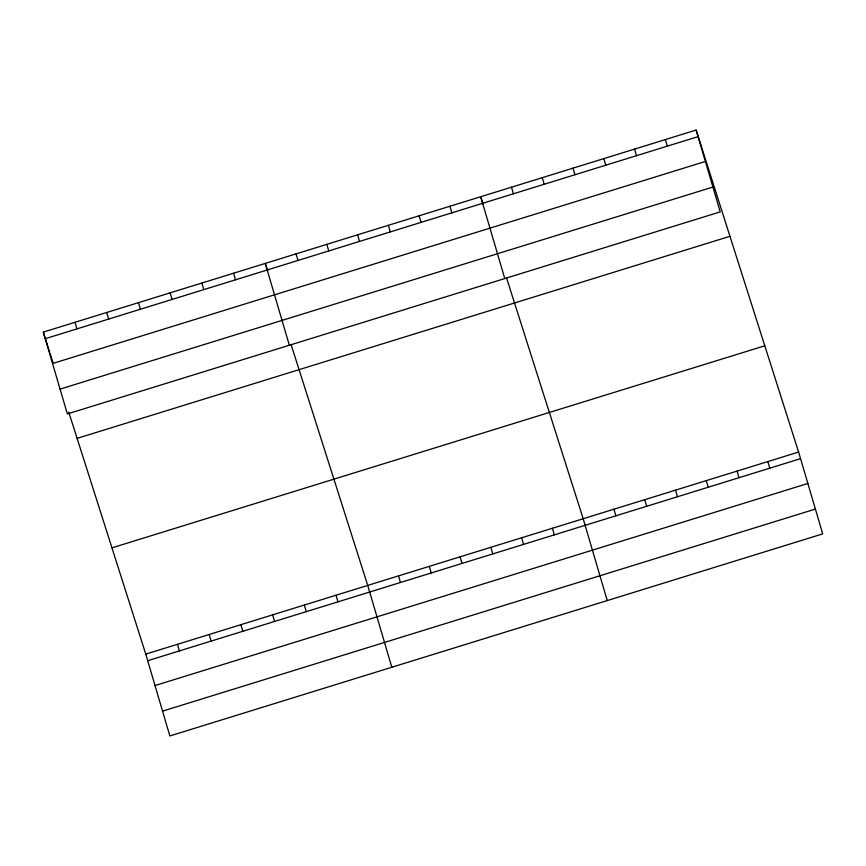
<?xml version="1.0" encoding="UTF-8"?>
<svg xmlns="http://www.w3.org/2000/svg" width="866" height="866" viewBox="0 0 866 866"><rect width="100%" height="100%" fill="white"/><g stroke="black" fill="none" stroke-linecap="round" stroke-linejoin="round"><path stroke-width="1.3" d="M696.145 130.041L720.231 211.878L67.386 413.948L43.3 332.111L696.145 130.041L798.614 452.052L822.7 533.889L169.855 735.959L145.769 654.122L68.76 412.119M45.238 338.703L698.083 136.633M52.545 363.536L705.389 161.466M60.079 389.115L712.924 187.045M77.117 438.369L729.962 236.299M111.952 547.864L764.797 345.783M145.769 654.122L798.614 452.052M147.718 660.726L800.552 458.655M155.025 685.547L807.859 483.477M162.548 711.138L815.393 509.067M483.087 204.224L480.706 196.723L504.791 278.56M506.567 277.986L583.175 518.734L607.261 600.571M267.648 270.906L265.267 263.405L289.352 345.242M291.128 344.668L367.736 585.416L391.822 667.264M43.3 332.111L49.665 352.116M50.066 353.36L53.248 363.363M767.839 461.578L769.777 468.181M665.369 139.567L667.307 146.159M737.063 471.104L739.001 477.707M634.583 149.093L636.532 155.685M706.288 480.63L708.226 487.233M603.808 158.619L605.756 165.211M675.502 490.156L677.45 496.759M573.032 168.145L574.981 174.737M644.726 499.682L646.675 506.285M542.257 177.671L544.194 184.263M613.951 509.208L615.899 515.811M511.481 187.197L513.419 193.789M552.4 528.26L554.337 534.863M449.93 206.249L451.868 212.841M521.624 537.786L523.562 544.389M419.155 215.775L421.093 222.367M490.849 547.312L492.786 553.915M388.369 225.301L390.317 231.893M460.073 556.838L462.011 563.441M357.593 234.827L359.542 241.419M429.287 566.364L431.236 572.967M326.818 244.353L328.766 250.945M398.512 575.89L400.46 582.493M296.042 253.879L297.98 260.471M336.03 595.234L337.967 601.838M233.56 273.223L235.498 279.815M304.323 605.053L306.261 611.645M201.843 283.03L203.791 289.634M272.606 614.871L274.554 621.463M170.137 292.849L172.074 299.441M240.9 624.678L242.837 631.282M138.43 302.667L140.368 309.259M209.193 634.497L211.131 641.089M106.724 312.474L108.661 319.078M177.487 644.315L179.424 650.907M75.006 322.293L76.955 328.885"/></g></svg>
